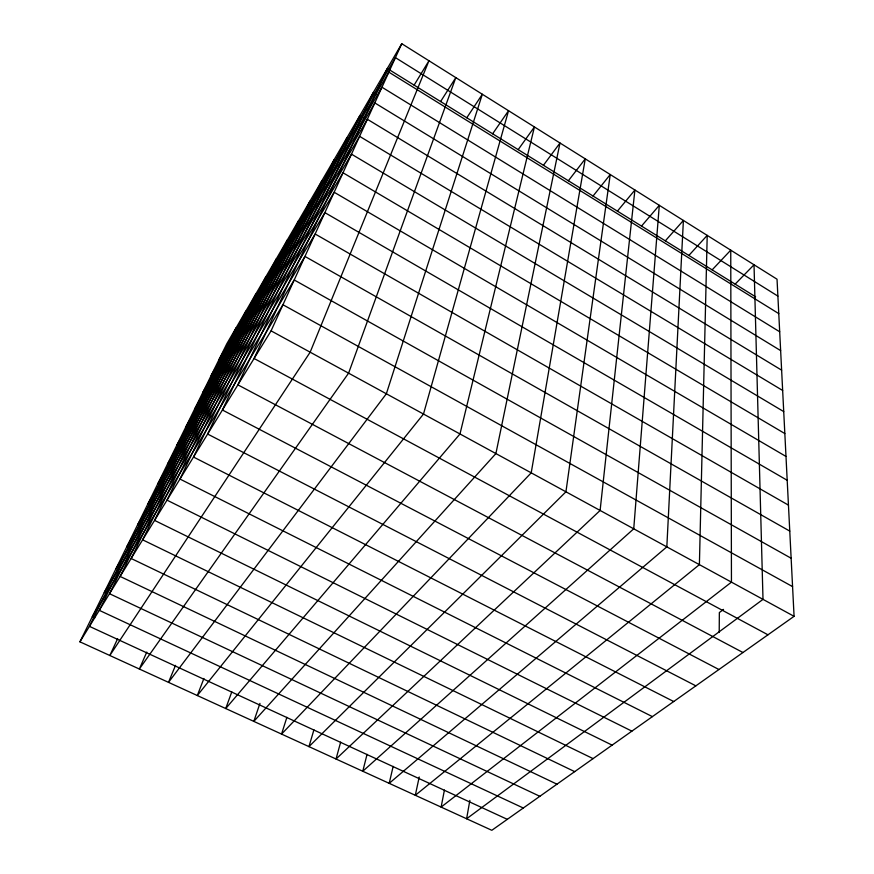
<?xml version="1.0" encoding="UTF-8"?>
<svg xmlns="http://www.w3.org/2000/svg" width="874" height="874" viewBox="0 0 874 874"><rect width="100%" height="100%" fill="white"/><g stroke="black" fill="none" stroke-linecap="round" stroke-linejoin="round"><path stroke-width="1.31" d="M719.204 632.459L719.346 612.554L723.53 609.396M469.851 800.376L466.618 818.763L763.002 599.367L754.022 264.778L735.154 284.126M444.429 790.063L441.119 807.095L731.451 582.139L730.751 250.172L712.135 269.869M419.225 776.975L415.314 795.285L699.397 564.648L707.208 235.39L688.865 255.437M393.158 766.378L389.203 783.344L666.829 546.873L683.392 220.445L665.322 240.842M367.058 754.328L362.776 771.25L633.737 528.814L659.291 205.324L641.505 226.082M340.652 742.135L336.031 759.014L600.11 510.46L634.906 190.019L617.415 211.147M313.93 729.79L308.959 746.625L565.937 491.8L610.238 174.538L593.042 196.038M286.891 717.303L281.559 734.084L531.206 472.845L585.263 158.86L568.384 180.754M259.949 703.373L253.821 721.389L495.897 453.573L559.994 143.008L543.431 165.284M231.796 691.858L225.732 708.541L459.986 433.974L534.429 126.959L518.184 149.64M203.915 678.475L197.305 695.529L423.486 414.047L508.537 110.714L492.641 133.798M175.521 665.365L168.507 682.354L386.352 393.781L482.339 94.261L466.782 117.772M146.777 652.08L139.359 669.014L348.584 373.165L455.813 77.622L440.605 101.548M79.927 641.822L271.071 330.853L401.767 43.7L777.03 279.21L794.073 616.323L491.822 830.3L79.927 641.822L226.803 343.788L401.767 43.7M117.673 638.643L109.829 655.5L310.161 352.189L428.959 60.765L414.123 85.128M255.743 294.156L109.501 593.708L539.848 796.301M219.112 359.4L395.419 57.64L777.893 296.111M211.18 375.492L388.821 72.138L778.778 313.624M194.563 409.218L374.815 102.924L780.646 350.616M185.834 426.916L367.364 119.279L781.629 370.161M167.513 464.094L351.49 154.163L783.727 411.588M157.877 483.639L343.012 172.779L784.83 433.559M137.589 524.815L324.877 212.633L787.19 480.274M115.805 569.029L304.95 256.421L789.768 531.097M507.302 819.342L89.432 626.363L236.188 327.706L238.569 329.006M94.785 617.765L92.338 616.629L282.947 304.753L792.565 586.607M523.297 808.013L99.275 610.336L245.823 311.166L248.129 312.422M106.683 593.512L104.29 592.386L294.221 279.975L791.134 558.235M556.967 784.186L120.12 576.436L265.958 276.632L268.307 277.954M574.699 771.633L131.144 558.486L276.468 258.606L278.74 259.884M129.276 547.681L126.894 546.523L315.153 234.003L788.457 505.139M593.075 758.621L142.626 539.826L287.306 240.022L289.6 241.333M612.117 745.14L154.567 520.401L298.46 220.882L300.787 222.215M150.317 505.063L147.914 503.872L334.152 192.247L785.988 456.436M631.88 731.145L167 500.157L309.975 201.14L312.335 202.506M652.397 716.625L179.968 479.061L321.84 180.776L324.123 182.12M179.203 446.406L176.832 445.194L359.596 136.344L782.656 390.47M673.712 701.538L193.504 457.047L334.097 159.767L336.403 161.133M695.868 685.85L207.641 434.05L346.749 138.059L349.087 139.469M718.931 669.517L222.411 410.004L359.815 115.641L363.223 117.706M205.368 393.322L202.997 392.087L381.96 87.214L779.695 331.781M742.944 652.517L237.881 384.855L373.329 92.469L376.781 94.589M767.962 634.808L254.083 358.493L387.302 68.5L755.628 296.821M271.071 330.853L794.073 616.323"/></g></svg>
